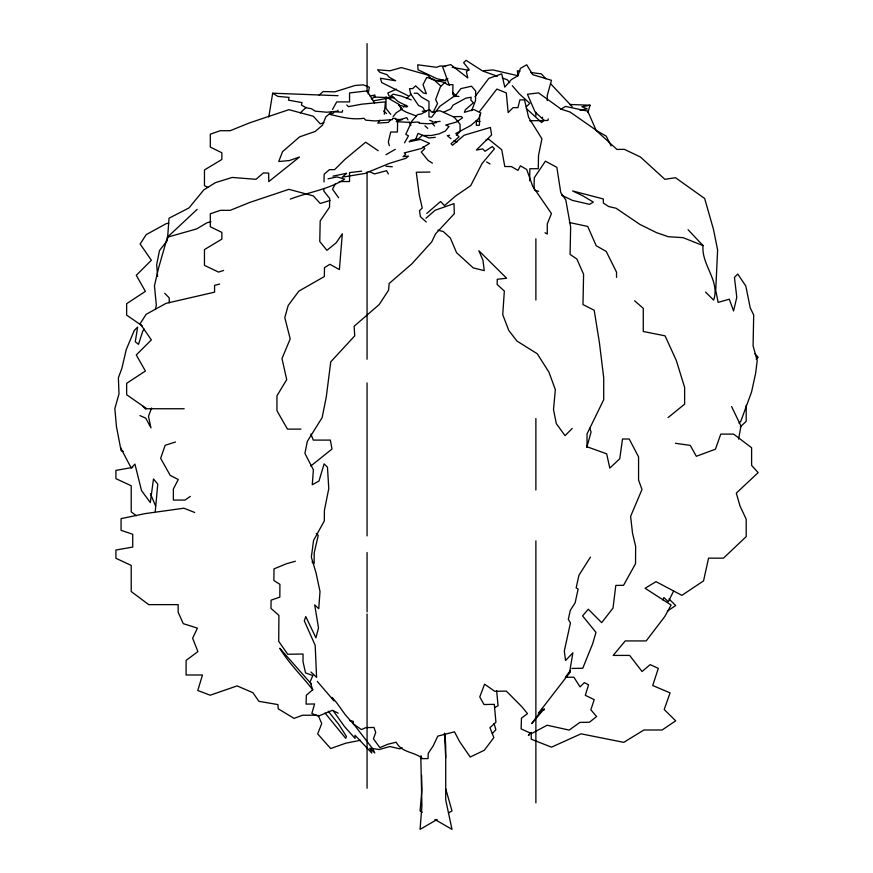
<?xml version="1.0" encoding="UTF-8"?>
<svg xmlns="http://www.w3.org/2000/svg" width="873" height="873" viewBox="0 0 873 873"><rect width="100%" height="100%" fill="white"/><g stroke="black" fill="none" stroke-linecap="round" stroke-linejoin="round"><path stroke-width="1.31" d="M323.883 188.481L323.828 191.078L329.688 198.487L329.514 207.239L320.184 220.924L319.769 241.537L326.939 250.333L336.28 242.716L342.314 233.768L339.39 269.582L329.885 264.29L324.505 267.629L324.33 276.555L298.839 291.146L288.177 305.485L284.805 317.674L290.207 338.899L281.979 358.552L286.726 379.635L276.959 395.775L276.959 410.746L287.457 429.123L300.912 429.123M324.014 181.977L324.167 174.174L329.47 169.646L334.61 169.646L344.977 159.323L365.667 142.201L378.173 150.745M476.407 120.485L476.309 125.297L479.43 125.297L479.637 115.138M529.638 180.831L529.878 168.729L538.259 168.729L538.521 155.405L541.926 138.796L528.601 117.364L524.52 99.871L519.861 99.871L517.962 107.641L513.084 107.641L508.141 112.573L506.307 92.931L496.879 89.046L479.714 111.318M534.036 188.895L534.265 177.754L545.407 161.167L556.854 167.343L560.761 192.584L565.813 199.982L570.636 227.089L570.08 254.425L576.878 259.041L583.59 274.308L582.978 304.579L594.186 310.253L599.391 342.478L603.712 377.736L603.712 399.703L587.016 433.936L587.016 446.758L606.659 453.818L609.801 468.081L619.754 458.783L622.514 439.01L629.215 439.01L638.567 456.874L638.567 480.03L641.971 489.502L630.612 516.38L632.532 533.228L635.653 546.378L635.533 563.685L623.551 585.314L615.803 585.423L613.021 608.099L601.661 622.645L588.304 609.212L582.575 615.88L595.975 632.368L592.614 643.859L582.76 668.271L571.87 668.434M167.518 239.027L169.024 218.206L188.972 207.938L203.835 189.867L215.402 182.653L232.131 177.448L256.007 179.314L263.406 172.919L268.666 173.127L268.775 181.617L299.483 157.02L289.323 160.567L278.716 161.527L282.568 151.629L299.646 136.843L315.218 131.463L322.475 125.177L325.804 116.927L331.805 111.733M155.252 511.534L157.762 484.166L153.495 478.961L150.298 502.542L141.524 490.582L134.922 464.087L131.223 468.026L120.507 447.663L116.425 426.395L114.854 408.542L118.99 393.909L118.379 377.791L121.86 368.406L126.236 349.615L134.278 330.441L137.628 327.091L135.282 341.758L138.501 344.322L142.768 331.173L144.252 329.099M384.273 114.21L385.419 101.879L361.717 104.193L348.403 106.637L346.799 104.956M268.786 116.96L272.682 93.215L338.069 95.692M368.177 93.88L369.323 87.245L363.255 84.845L355.06 85.478L334.796 91.84L323.075 91.545L319.103 95.255M738.558 439.086L740.981 426.013L731.585 406.556M338.026 110.151L337.807 111.177L326.655 112.224L315.208 111.166L311.312 108.678L306.248 107.783L301.436 105.076L301.982 102.578L288.483 100.166L289.083 97.405L277.876 96.401L272.682 93.215M342.598 110.347L342.194 112.191L333.813 111.831L333.541 113.053L330.136 114.439C341.572 117.222 352.19 119.961 363.921 118.292L365.765 120.179L375.183 120.943L392.359 119.623L392.632 118.346L395.753 118.477L395.556 119.35L402.388 119.645L396.549 120.78L396.353 121.653L411.172 122.515L417.381 122.034L419.291 122.329L419.095 123.213L427.454 123.759L431.644 123.551L436.445 122.58L434.536 122.133L440.123 121.336M542.384 117.975L542.559 117.168M548.244 118.903L547.895 120.452L529.671 120.801M543.934 710.196L544.261 708.778L531.777 723.542L542.46 708.974L538.39 713.306L570.418 671.795L569.687 671.861L572.895 652.742L565.573 660.512L564.307 651.04L570.451 622.929L568.323 619.317L570.265 610.423L575.132 602.817L578.144 589.024L576.169 587.867L578.919 575.285L590.454 557.105M155.427 309.129L156.332 305.223L154.445 285.798L158.591 267.978L167.409 237.205L197.156 209.378M586.765 447.467L591.076 432.015L589.81 428.261M587.889 112.53L590.083 105.24L569.643 104.476M151.586 407.975L148.497 416.334L150.964 427.901L145.791 418.2L139.975 415.592M471.627 110.664L475.523 100.635L475.709 91.098L471.518 86.22L460.889 88.61L454.68 96.674L452.771 94.328L452.967 84.67L447.445 84.67L444.608 82.673L440.429 86.787L435.627 99.555L437.526 103.549L433.052 112.541M662.934 599.937L663.884 597.547L668.347 601.748L673.65 590.956M415.362 140.018L418.047 133.394L429.079 137.989L435.278 137.334M332.493 109.485L336.705 101.901L349.549 101.901L349.549 92.942L367.064 90.901L374.517 102.894M335.505 183.712L332.493 189.125L338.604 197.767M404.505 142.823L408.477 135.839L405.781 134.344L411.958 120.998L417.545 114.625L421.463 113.894L428.97 109.562L428.97 116.949L431.633 117.211L439.85 106.288L454.244 96.161L458.914 96.445M530.195 732.949L528.416 735.535L530.773 732.753M379.908 120.147L377.725 123.115L388.387 122.427L390.744 119.525M570.407 670.409L565.311 677.328L573.877 677.197L580.043 686.876L584.375 682.631L588.555 684.825L585.314 695.312L594.218 699.633L590.846 709.793L596.608 716.569L589.384 722.255L579.901 722.397L569.185 730.079L547.109 725.234L531.493 733.593L521.116 728.911L521.454 718.206L527.488 713.623L521.803 706.672L506.329 691.121L494.707 691.296L484.591 684.17L479.757 696.97L484.002 704.522L494.304 704.358L495.929 722.244L489.949 727.667L493.845 737.609L484.264 750.289L470.198 757.033L459.504 741.439L454.506 731.825L437.788 736.114L433.139 745.989L428.217 753.366L428.065 758.572L422.619 758.659C414.566 751.489 401.591 753.017 396.211 742.203L387.808 744.254L379.897 747.615L373.415 738.82L375.706 732.502L374.004 727.471L365.918 727.602L361.422 729.577L353.347 723.903L353.292 721.338L349.593 720.651M475.01 96.685L488.815 78.363L501.746 73.878L504.78 87.158L511.36 79.585L518.005 75.744L520.373 68.432L526.703 64.777L532.737 74.685L551.452 80.283L547.273 95.419L547.273 100.515M167.42 240.337L159.497 250.573L156.671 264.606L157.609 276.501M393.101 116.633L396.255 112.77L402.409 108.754M492.307 733.56L495.875 729.73L494.085 723.553M738.995 423.165L740.839 421.201L751.555 392.01L755.636 373.295L757.218 360.669L753.083 345.839L753.694 314.978L750.202 307.798L745.837 286.093L737.783 274.035L734.433 277.385L736.79 297.3L733.56 310.984L729.293 299.188L718.141 302.385L715.729 290.382L717.617 249.94L713.47 229.359L704.664 198.487L675.495 177.71L664.888 179.314L640.422 156.998L624.337 149.327L616.949 149.436L594.84 129.28L570.08 112.039L561.317 109.245L538.576 92.887L527.423 94.24L535.084 111.995L544.086 120.212L541.664 122.536L526.321 108.547M406.665 98.518L411.074 94.088M572.219 428.468L565.038 435.649L556.33 423.678L553.504 409.644L555.337 389.642L548.986 372.247L537.266 353.761L517.002 341.092L508.806 330.507L502.739 314.64L504.343 291.025L497.13 284.445L497.261 279.262L506.646 278.258L478.862 250.726L482.987 260.318L484.253 270.63L473.231 267.891L456.568 252.69L450.326 237.991L443.244 231.531L437.995 230.166M526.244 106.812L529.813 103.396L519.042 93.575L512.298 85.674M456.306 135.173L460.082 131.583L460.082 124.282L454.244 117.189L439.85 110.707L431.633 112.126L428.97 108.798L428.97 101.399L421.463 97.067L417.545 93.269L414.195 93.236M740.271 426.941L746.197 421.31L746.197 405.258M756.16 359.185L758.146 357.33L754.883 353.718M300.268 112.89L306.216 107.324M426.788 213.427L440.549 201.521L444.477 205.613L455.51 196.065L470.711 185.654L482.038 163.546L494.445 148.836L492.274 146.566L485.017 151.28L482.725 148.89L476.374 150.058L491.608 134.879L490.386 127.436L464.098 135.239L452.52 145.256L451.057 143.729L459.023 136.832L455.826 133.493L470.896 125.417L478.786 118.575L480.816 112.977L473.886 109.518L464.381 112.333L465.407 109.703L473.417 102.774L470.831 100.068L471.136 97.23L465.8 98.18L453.098 105.109L450.719 108.939L443.626 112.202M425.98 218.217L435.212 210.229L454.015 203.616L454.309 213.71L435.463 233.964L431.775 241.821L411.827 263.886L389.172 283.485L388.572 290.174L379.198 304.557L354.122 326.262L354.722 335.865L330.758 361.837L326.273 397.04L322.126 417.621L307.318 441.356L304.906 453.371L313.385 469.816L312.272 484.755L319.005 481.012L324.112 463.869L327.462 467.219L328.772 488.64L324.407 510.334L324.32 520.908L313.56 540.42L311.345 557.16L316.048 572.917L320.009 591.501L318.743 608.721L314.695 604.902L318.514 627.927L315.917 637.825L305.768 616.556L304.306 620.823L315.197 645.398L316.593 677.361L310.908 672.003M668.063 417.61L684.628 404.134L684.628 387.394L676.313 360.505L665.062 335.832L643.281 331.5L643.281 308.322L634.606 300.803M310.799 466.007L332.013 449.028L330.332 440.101L313.287 440.101L310.897 434.001M190.358 496.388L184.978 500.065L173.356 500.065L173.356 489.066L178.245 479.506L170.246 475.425L160.643 458.325L165.15 445.295L175.495 442.011M667.354 611.165L675.691 605.524L668.991 598.922M560.848 109.234L565.464 106.408L587.725 111.144L596.204 130.459L606.211 136.123L611.067 145.889M403.271 107.161L406.392 105.273M385.986 154.696L395.283 149.327M402.006 747.637L399.889 748.859L389.773 746.535L379.297 749.525L370.872 748.281M437.177 819.474L420.077 829.35L421.91 806.095L420.797 756.138M448.569 812.894L451.985 810.919L445.721 788.777M371.287 98.955L374.801 96.925L374.932 95.004L370.13 96.03M494.675 707.556L498.068 705.744L496.65 690.816M396.386 89.166L387.819 93.018L389.085 96.008L393.199 97.219L373.36 100.864M223.619 270.434L218.566 272.103L204.457 265.37L204.457 249.58L221.862 239.115L221.862 232.404L210.306 226.74L210.306 213.798L220.334 210.338L230.221 210.338L249.765 202.427L288.898 189.332L313.287 195.868L320.26 203.485L330.049 200.441M323.927 122.7L320.26 123.846L313.287 116.229L288.898 109.682L249.765 122.787L230.221 130.699L220.334 130.699L210.306 134.158L210.306 147.101L221.862 152.764L221.862 159.475L204.457 169.94L204.457 185.72L207.981 187.411M290.262 199.109C308.3 192.191 328.204 189.648 344.639 179.151L336.978 176.935L327.975 178.845M167.409 237.205L196.567 228.944L207.174 222.67L211.037 221.851M295.38 561.23L286.562 563.707L273.969 568.89L273.882 580.534L279.917 584.353L279.829 597.11L271.067 600.177L271.001 608.405L278.913 615.367L278.727 641.371L287.73 654.259L303.051 654.03L302.996 661.581L305.55 672.919L312.85 675.527L310.166 681.693L312.654 689.79L306.347 695.224L306.074 704.107L314.596 703.976L311.857 713.427L318.241 716.198L332.406 710.306L338.2 713.176M219.68 284.063L214.572 285.34L214.572 292.171L166.11 303.335L146.151 314.313L140.138 323.643L151.356 339.892L136.286 354.94L145.398 371.014L126.64 383.323L126.64 394.738L146.795 408.75L184.17 408.75M168.729 223.095L166.11 223.695L146.151 234.673L140.138 244.004L151.356 260.252L136.286 275.301L145.398 291.375L126.64 303.684L126.64 315.098L142.321 325.989M438.006 80.851L442.971 79.792M445.459 79.268L447.947 78.734M332.908 176.171L346.712 173.247L342.249 177.164L364.816 173.476L389.467 163.36L405.967 158.286L408.444 156.103L403.086 156.627L405.683 154.335L404.264 152.917L421.332 148.508L429.538 143.39L420.415 139.385L409.121 141.775L410.779 140.324L418.549 138.676L422.183 135.479L431.404 135.49L439.108 133.853L445.339 131.015L449.028 126.465L445.732 125.025L456.481 122.045L462.559 117.779L461.413 116.556L453.502 116.622M360.396 740.304L345.697 743.218L330.66 748.543L317.674 733.898L321.722 723.553L318.132 715.227M590.083 105.24L581.855 106.702L587.256 108.896L579.89 110.205M132.718 467.437L115.913 470.383L115.913 478.655L131.223 485.77L131.223 511.894L136.363 515.747M449.584 135.239L447.292 135.642L450.992 138.698M486.141 139.767L488.815 139.309L501.746 149.752L504.78 166.536L511.36 166.568L518.005 170.399L520.373 165.826L526.703 169.471L532.737 186.353L551.452 213.569L547.273 223.87L547.273 234.062L545.003 232.753M361.673 171.173L349.549 172.592L349.549 181.54L339.281 181.54M483.489 70.735L492.863 69.927L517.94 75.733L517.34 70.789L520.002 71.128M429.931 172.068L416.279 172.243L419.302 195.246L422.248 208.047L419.509 210.677L420.393 216.668L426.253 222.015M422.172 111.22L426.21 111.22M316.844 715.227L302.593 715.227L294.059 718.37L278.192 708.811L277.93 704.587L258.866 701.314L252.952 692.726L237.107 685.894L210.207 695.214L197.767 690.499L202.492 675.004L186.102 675.004L186.102 660.381L197.909 651.607L192.638 638.218L197.418 628.124L183.243 623.638L178.157 612.202L178.157 604.629L148.705 604.629L131.223 591.534L131.223 565.409L115.913 558.294L115.913 550.034L132.718 547.076L132.718 534.254L121.074 530.326L121.074 518.627L145.202 513.608L183.919 508.217L194.646 512.462M373.48 97.034L393.919 97.809M476.003 121.271L480.008 121.445M385.986 166.241L392.348 166.798M445.612 66.566L440.298 65.944L436.598 67.297L417.752 64.798L418.047 69.775L436.86 78.701L446.081 80.84M452.269 67.341L469.052 70.32M530.653 72.492L541.304 73.856L545.974 78.821M675.451 443.288L690.281 445.405L696.327 456.284L715.456 449.191L720.76 434.11L733.636 434.11L751.609 447.74L751.609 465.396L758.146 472.62L736.31 493.114L739.998 505.958L746.197 519.217L746.197 536.6L723.466 558.163L708.57 558.163L703.54 580.905L681.889 595.353L656.027 581.658L645.103 588.271L671.097 605.044L664.79 616.545L646.173 640.924L625.243 640.924L613.162 655.416L629.629 655.416L642.059 671.512L650.156 664.626L658.318 668.358L652.72 685.534L670.082 692.878L664.2 709.509L675.691 720.814L662.138 729.992L643.914 729.992L623.759 742.356L581.014 733.822L551.474 747.168L531.242 739.202L531.242 732.425M569.392 222.528L587.725 226.434L596.204 245.75L606.211 251.413L616.534 272.169L616.534 277.396M432.801 79.705L445.656 82.673M453.764 140.989L457.397 141.83M534.8 190.401L538.63 191.285M123.399 451.472L121.074 450.686L121.074 448.089M497.392 76.246L482.605 70.986L466.095 60.357L463.628 62.725L468.987 69.349L466.378 71.848L467.797 77.948L450.73 64.613L442.535 66.588L449.366 85.314M502.324 78.003L507.246 79.759L509.777 82.717M416.432 116.054L406.261 112.17L400.936 109.201L401.242 108.045L398.655 105.109L406.654 106.964L407.68 106.375L398.175 101.606L391.246 95.528L393.276 94.175L401.176 96.008L411.216 99.893M705.548 292.04L713.623 300.116C720.334 280.724 701.194 264.956 703.038 245.597L683.09 237.663L668.227 236.703L656.671 232.709L639.931 224.437L616.054 208.243L608.656 206.53L603.407 203.071L603.287 198.968L572.579 190.936L582.738 195.77L593.345 202.11L589.493 204.337L572.415 200.386L561.634 195.236M429.625 120.245L433.172 121.74M369.192 171.512L374.517 173.923L386.597 170.693L388.354 173.967M407.964 95.703L381.687 82.542L380.453 78.232L395.687 80.807L389.336 77.293L387.045 74.696L379.799 72.273L377.616 69.807L390.035 70.789L401.351 67.581L427.584 74.947L431.513 79.399M422.357 812.239L420.077 810.919L421.91 789.781L421.583 774.929M434.896 819.474L451.985 829.35L445.721 799.963L445.721 746.448L445.044 734.193M486.643 161.952L490.026 163.971M432.441 163.153L428.119 160.468L421.266 152.044L424.824 148.639L422.925 146.915M312.021 561.983L314.138 563.565L314.215 552.795L318.241 535.345L316.277 533.436M383.574 110.926L386.597 113.61M452.585 92.418L456.35 95.855M440.658 85.925L432.953 78.897L426.733 77.501L423.034 84.659L426.33 93.684L423.405 92.964L415.592 85.838L412.656 88.653L409.502 88.653L410.659 93.782L418.56 105.524L422.838 107.444L425.337 111.853M424.933 125.821L427.748 128.386M317.27 681.387L333.966 700.855L332.013 697.407L336.487 702.492L345.348 714.845L354.503 725.19L372.913 749.045L374.779 752.952L369.814 748.281L371.8 753.061L355.005 735.262L355.038 738.416L344.715 726.838L333.137 710.666M164.724 293.35L169.209 297.835L169.242 302.811M142.768 406.207L145.791 409.23M550.656 83.775L572.153 106.615M688.077 229.708L703.038 245.597M431.928 123.006L434.568 126.007M311.421 684.105L279.786 648.268C289.018 663.633 302.014 675.898 312.85 689.932M325.029 713.034L345.697 738.307L346.461 736.506L338.811 724.481L328.281 711.222M390.755 114.374L385.986 108.448L385.986 96.903L398.775 104.291L401.187 108.416M407.964 119.885L406.796 117.659L397.641 120.332L397.401 132.019L390.722 132.019L388.332 141.928L389.314 145.693M409.142 122.111L410.899 125.461M150.451 493.736L155.601 506.056M444.455 733.113L445.721 757.633M421.179 756.029L421.233 758.724M535.88 112.191L535.88 116.054M535.88 238.776L535.88 300.039M535.88 418.549L535.88 490.015M535.88 540.856L535.88 802.887M367.064 43.65L367.064 91.785M367.064 171.894L367.064 359.25M367.064 382.92L367.064 535.913M367.064 552.5L367.064 611.897M367.064 613.948L367.064 788.243"/></g></svg>
